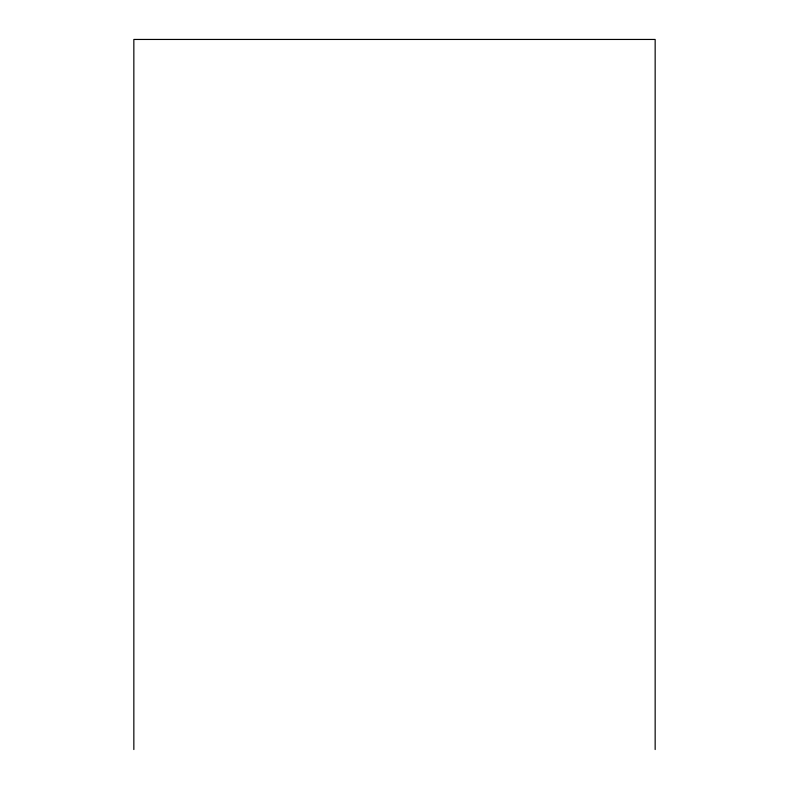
<?xml version="1.0" encoding="UTF-8"?>
<svg xmlns="http://www.w3.org/2000/svg" width="789" height="789" viewBox="0 0 789 789"><rect width="100%" height="100%" fill="white"/><g stroke="black" fill="none" stroke-linecap="round" stroke-linejoin="round"><path stroke-width="1.18" d="M655.156 749.55L655.156 39.45L133.844 39.45L133.844 749.55"/></g></svg>
